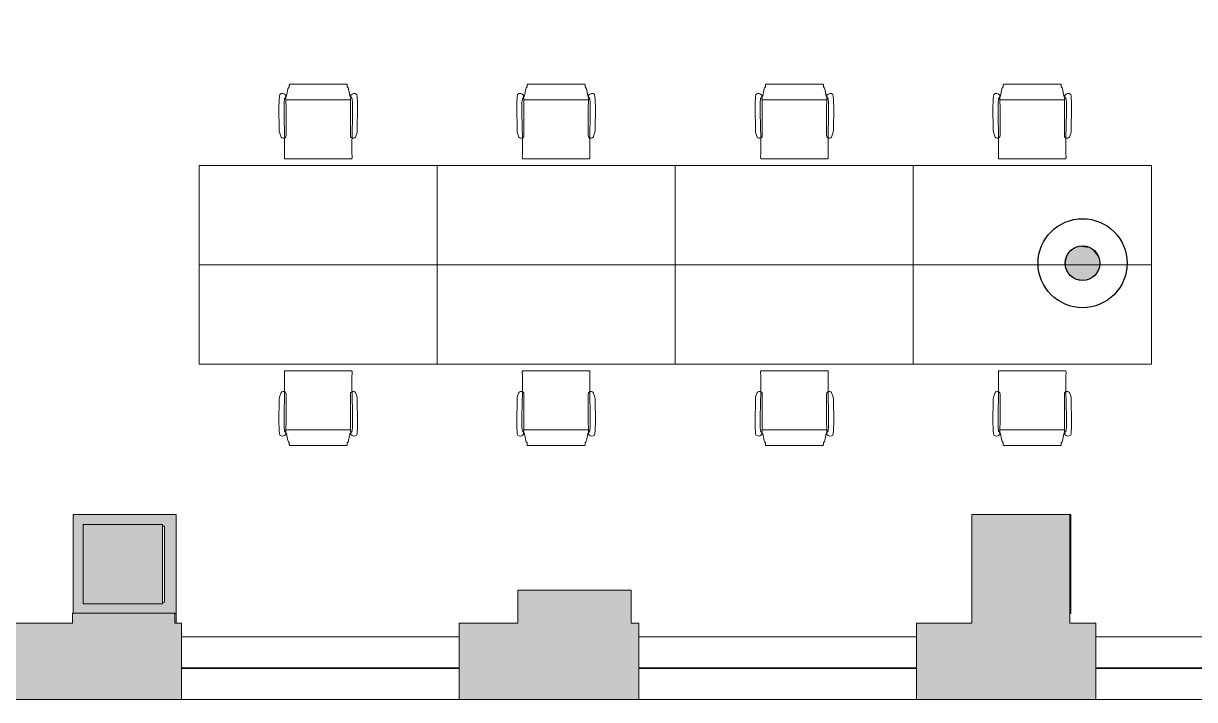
# Model space of a CAD drawing. Header units: inches. Extents: x 0 to 2535, y 0 to 2055.
# Drawn here: x 464.4 to 818.6, y 0 to 204.5 of the extents above; entities that cross this region are included whole.
import ezdxf

# ---------------------------------------------------------------- set-up
doc = ezdxf.new("R2010")
doc.units = ezdxf.units.IN
doc.header["$MEASUREMENT"] = 0
for name, color, linetype, lineweight in [('A-ANNO-NOTE', 131, 'Continuous', 9), ('A-DETL', 90, 'Continuous', 9), ('A-DETL-GENF', 92, 'Continuous', 9), ('A-WALL-PATT', 111, 'Continuous', 13), ('CORE', 7, 'Continuous', 9), ('I-FURN', 30, 'Continuous', 9), ('I-FURN-PNLS', 30, 'Continuous', 9), ('I-WALL', 2, 'Continuous', 13), ('S-COLS', 52, 'Continuous', 13), ('Victor Bldg - 5th Floor_LINK_dwg', 8, 'Continuous', 9), ('WINDOWS', 7, 'Continuous', 9), ('WINDOWS SILL', 7, 'Continuous', 9)]:
    doc.layers.add(name, color=color, linetype=linetype, lineweight=lineweight)

# ---------------------------------------------------------------- blocks, each defined once
blk = doc.blocks.new('Victor Bldg - 5th Floor_LINK_dwg-6972324-Level 05 POWER _ SIGNAL')
at = {"layer": 'CORE'}
blk.add_line((510.63, 23.12), (510.63, 26), dxfattribs=at)
at = {"layer": 'CORE', "flags": 128}
blk.add_lwpolyline([(780.88, 56), (781.25, 56), (781.25, 26), (780.88, 26)], dxfattribs=at)
at = {"layer": 'WINDOWS'}
for p, q in [((512.25, 9.62), (596.25, 9.62)), ((512.25, 9.38), (596.25, 9.38)), ((650.5, 9.62), (734.5, 9.62)), ((650.5, 9.38), (734.5, 9.38)), ((788.75, 9.62), (872.75, 9.62)), ((788.75, 9.38), (872.75, 9.38))]:
    blk.add_line(p, q, dxfattribs=at)
at = {"layer": 'WINDOWS SILL'}
for p, q in [((512.25, 19), (596.25, 19)), ((650.5, 19), (734.5, 19)), ((788.75, 19), (872.75, 19)), ((512.25, 0), (596.25, 0)), ((650.5, 0), (734.5, 0)), ((788.75, 0), (872.75, 0))]:
    blk.add_line(p, q, dxfattribs=at)
blk = doc.blocks.new('Concrete-Rectangular-Column - 24_ X 24_-6973359-Level 05 POWER _ SIGNAL')
at = {"layer": 'S-COLS', "lineweight": 9}
blk.add_hatch(color=7, dxfattribs=at).paths.add_polyline_path([(12, -12), (12, 12), (-12, 12), (-12, -12)], flags=0)
at = {"layer": 'S-COLS', "color": 8, "lineweight": 20}
for p, q in [((12, 12), (-12, 12)), ((-12, 12), (-12, -12)), ((12, -12), (12, 12)), ((-12, -12), (12, -12))]:
    blk.add_line(p, q, dxfattribs=at)
blk = doc.blocks.new('F - BENCHING _RECTANGULAR-1 CHAIRS_ - F - BENCHING _RECTANGULAR-1 CHAIRS_-7622207-Level 05 POWER _ SIGNAL')
at = {"layer": 'I-FURN'}
for p, q in [((8.75, 39.66), (-8.68, 39.66)), ((-11.7, 35.95), (-11.77, 35.18)), ((-11.59, 36.56), (-11.7, 35.95)), ((-9.77, 35.78), (-10.18, 35.18)), ((-9.79, 36.11), (-9.81, 36.34)), ((-9.73, 34.95), (-9.79, 36.11)), ((-9.54, 36.11), (-9.77, 35.78)), ((-9.14, 38.18), (-9.54, 36.11)), ((-8.99, 38.56), (-9.14, 38.18)), ((-8.74, 38.82), (-8.99, 38.56)), ((9.06, 38.56), (8.8, 38.82)), ((9.13, 38.42), (9.06, 38.56)), ((9.21, 38.18), (9.13, 38.42)), ((9.61, 36.11), (9.21, 38.18)), ((9.84, 35.78), (9.61, 36.11)), ((9.86, 36.11), (9.79, 34.95)), ((10.24, 35.18), (9.84, 35.78)), ((9.88, 36.34), (9.86, 36.11)), ((11.77, 35.95), (11.66, 36.56)), ((11.84, 35.18), (11.77, 35.95)), ((-11.8, 34.53), (-11.85, 32.67)), ((-11.85, 32.67), (-11.75, 25.67)), ((-11.77, 35.18), (-11.8, 34.53)), ((-10.18, 35.18), (-10.28, 34.02)), ((-10.28, 34.02), (-10.28, 31.02)), ((-9.68, 32.27), (-9.73, 34.95)), ((-9.73, 34.95), (9.79, 34.95)), ((-9.68, 24.18), (-9.68, 32.27)), ((9.79, 34.95), (9.75, 32.27)), ((9.75, 32.27), (9.75, 24.18)), ((10.35, 34.02), (10.24, 35.18)), ((10.35, 31.02), (10.35, 34.02)), ((11.82, 25.67), (11.92, 32.67)), ((11.87, 34.53), (11.84, 35.18)), ((11.92, 32.67), (11.87, 34.53)), ((-10.28, 31.02), (-10.17, 23.35)), ((10.24, 23.35), (10.35, 31.02)), ((-11.75, 25.67), (-11.69, 25.08)), ((-11.69, 25.08), (-11.2, 23.58)), ((11.27, 23.58), (11.76, 25.08)), ((11.76, 25.08), (11.82, 25.67)), ((-9.74, 23.68), (-9.68, 24.18)), ((9.75, 24.18), (9.81, 23.68)), ((-10.14, 17.03), (10.2, 17.03))]:
    blk.add_line(p, q, dxfattribs=at)
for centre, radius, start, end in [((-10.82, 35.49), 1.32, 40.065, 125.935), ((10.89, 35.49), 1.32, 54.065, 139.935), ((-10.48, 24.43), 1.12, 229.743, 286.0891), ((-10.4, 24.1), 0.781, 286.8466, 327.6782), ((10.47, 24.1), 0.781, 212.3218, 253.1534), ((10.55, 24.43), 1.12, 253.9109, 310.257)]:
    blk.add_arc(centre, radius, start, end, dxfattribs=at)
for points, knots in [([(-8.68, 39.66), (-8.68, 39.66), (-8.69, 39.64), (-8.7, 39.59), (-8.71, 39.53), (-8.71, 39.44), (-8.72, 39.34), (-8.73, 39.19), (-8.73, 39.01), (-8.74, 38.87), (-8.74, 38.82)], [0, 0, 0, 0, 0.111111, 0.222222, 0.333333, 0.444444, 0.555556, 0.666667, 0.888889, 1, 1, 1, 1]), ([(8.8, 38.82), (8.8, 39.01), (8.79, 39.28), (8.78, 39.5), (8.77, 39.59), (8.76, 39.64), (8.75, 39.66), (8.75, 39.66)], [0, 0, 0, 0, 0.444444, 0.666667, 0.777778, 0.888889, 1, 1, 1, 1]), ([(-10.18, 17.97), (-10.18, 17.89), (-10.18, 17.73), (-10.18, 17.4), (-10.16, 17.1), (-10.14, 17.03), (-10.14, 17.03)], [0, 0, 0, 0, 0.181818, 0.363636, 0.727273, 1, 1, 1, 1]), ([(10.2, 17.03), (10.21, 17.03), (10.21, 17.03), (10.22, 17.06), (10.23, 17.12), (10.23, 17.19), (10.24, 17.27), (10.25, 17.41), (10.25, 17.64), (10.25, 17.85), (10.25, 17.97)], [0, 0, 0, 0, 0.090909, 0.181818, 0.272727, 0.363636, 0.454545, 0.545455, 0.727273, 1, 1, 1, 1])]:
    blk.add_open_spline(points, degree=3, knots=knots, dxfattribs=at)
for points in [[(-10.17, 23.35), (-10.16, 22.62), (-10.15, 21.16), (-10.14, 19.68), (-10.13, 18.94)], [(10.2, 18.94), (10.2, 19.68), (10.21, 21.16), (10.23, 22.62), (10.24, 23.35)], [(-10.13, 18.94), (-10.14, 18.78), (-10.16, 18.46), (-10.17, 18.13), (-10.18, 17.97)], [(10.25, 17.97), (10.24, 18.13), (10.23, 18.46), (10.21, 18.78), (10.2, 18.94)]]:
    blk.add_open_spline(points, degree=3, dxfattribs=at)
at = {"layer": 'I-FURN-PNLS'}
for p, q in [((36, 15), (-36, 15)), ((-36, 15), (-36, -15)), ((36, -15), (36, 15)), ((-36, -15), (36, -15))]:
    blk.add_line(p, q, dxfattribs=at)
blk = doc.blocks.new('F - BENCHING _RECTANGULAR-1 CHAIRS_ - F - BENCHING _RECTANGULAR-1 CHAIRS_-7622208-Level 05 POWER _ SIGNAL')
at = {"layer": 'I-FURN'}
for p, q in [((-10.14, -17.03), (10.2, -17.03)), ((-11.69, -25.08), (-11.2, -23.58)), ((-10.28, -31.02), (-10.17, -23.35)), ((-9.74, -23.68), (-9.68, -24.18)), ((-9.68, -24.18), (-9.68, -32.27)), ((9.75, -24.18), (9.81, -23.68)), ((9.75, -32.27), (9.75, -24.18)), ((10.24, -23.35), (10.35, -31.02)), ((11.27, -23.58), (11.76, -25.08)), ((-11.85, -32.67), (-11.75, -25.67)), ((-11.75, -25.67), (-11.69, -25.08)), ((11.76, -25.08), (11.82, -25.67)), ((11.82, -25.67), (11.92, -32.67)), ((-10.28, -34.02), (-10.28, -31.02)), ((10.35, -31.02), (10.35, -34.02)), ((-11.8, -34.53), (-11.85, -32.67)), ((-11.77, -35.18), (-11.8, -34.53)), ((-11.7, -35.95), (-11.77, -35.18)), ((-10.18, -35.18), (-10.28, -34.02)), ((-9.77, -35.78), (-10.18, -35.18)), ((-9.73, -34.95), (-9.79, -36.11)), ((-9.68, -32.27), (-9.73, -34.95)), ((-9.73, -34.95), (9.79, -34.95)), ((9.79, -34.95), (9.75, -32.27)), ((9.86, -36.11), (9.79, -34.95)), ((10.24, -35.18), (9.84, -35.78)), ((10.35, -34.02), (10.24, -35.18)), ((11.84, -35.18), (11.77, -35.95)), ((11.87, -34.53), (11.84, -35.18)), ((11.92, -32.67), (11.87, -34.53)), ((-11.59, -36.56), (-11.7, -35.95)), ((-9.79, -36.11), (-9.81, -36.34)), ((-9.54, -36.11), (-9.77, -35.78)), ((-9.14, -38.18), (-9.54, -36.11)), ((-8.99, -38.56), (-9.14, -38.18)), ((-8.74, -38.82), (-8.99, -38.56)), ((9.06, -38.56), (8.8, -38.82)), ((9.13, -38.42), (9.06, -38.56)), ((9.21, -38.18), (9.13, -38.42)), ((9.61, -36.11), (9.21, -38.18)), ((9.84, -35.78), (9.61, -36.11)), ((9.88, -36.34), (9.86, -36.11)), ((11.77, -35.95), (11.66, -36.56)), ((8.75, -39.66), (-8.68, -39.66))]:
    blk.add_line(p, q, dxfattribs=at)
for centre, radius, start, end in [((-10.48, -24.43), 1.12, 73.9109, 130.257), ((-10.4, -24.1), 0.781, 32.3218, 73.1534), ((10.47, -24.1), 0.781, 106.8466, 147.6782), ((10.55, -24.43), 1.12, 49.743, 106.0891), ((-10.82, -35.49), 1.32, 234.065, 319.935), ((10.89, -35.49), 1.32, 220.065, 305.935)]:
    blk.add_arc(centre, radius, start, end, dxfattribs=at)
for points, knots in [([(-10.18, -17.97), (-10.18, -17.85), (-10.18, -17.64), (-10.18, -17.41), (-10.17, -17.27), (-10.17, -17.19), (-10.16, -17.12), (-10.15, -17.06), (-10.14, -17.03), (-10.14, -17.03), (-10.14, -17.03)], [-1, -1, -1, -1, -0.727273, -0.545455, -0.454545, -0.363636, -0.272727, -0.181818, -0.090909, 0, 0, 0, 0]), ([(10.2, -17.03), (10.21, -17.03), (10.23, -17.1), (10.25, -17.4), (10.25, -17.73), (10.25, -17.89), (10.25, -17.97)], [-1, -1, -1, -1, -0.727273, -0.363636, -0.181818, 0, 0, 0, 0]), ([(-8.68, -39.66), (-8.68, -39.66), (-8.69, -39.64), (-8.7, -39.59), (-8.71, -39.5), (-8.73, -39.28), (-8.73, -39.01), (-8.74, -38.82)], [-1, -1, -1, -1, -0.888889, -0.777778, -0.666667, -0.444444, 0, 0, 0, 0]), ([(8.8, -38.82), (8.8, -38.87), (8.8, -39.01), (8.8, -39.19), (8.79, -39.34), (8.78, -39.44), (8.78, -39.53), (8.77, -39.59), (8.76, -39.64), (8.75, -39.66), (8.75, -39.66)], [-1, -1, -1, -1, -0.888889, -0.666667, -0.555556, -0.444444, -0.333333, -0.222222, -0.111111, 0, 0, 0, 0])]:
    blk.add_open_spline(points, degree=3, knots=knots, dxfattribs=at)
for points in [[(-10.13, -18.94), (-10.14, -18.78), (-10.16, -18.46), (-10.17, -18.13), (-10.18, -17.97)], [(-10.17, -23.35), (-10.16, -22.62), (-10.15, -21.16), (-10.14, -19.68), (-10.13, -18.94)], [(10.25, -17.97), (10.24, -18.13), (10.23, -18.46), (10.21, -18.78), (10.2, -18.94)], [(10.2, -18.94), (10.2, -19.68), (10.21, -21.16), (10.23, -22.62), (10.24, -23.35)]]:
    blk.add_open_spline(points, degree=3, dxfattribs=at)
at = {"layer": 'I-FURN-PNLS'}
for p, q in [((-36, 15), (36, 15)), ((-36, -15), (-36, 15)), ((36, 15), (36, -15)), ((36, -15), (-36, -15))]:
    blk.add_line(p, q, dxfattribs=at)

msp = doc.modelspace()

# ---------------------------------------------------------------- hatches: boundary and pattern name
at = {"layer": 'A-ANNO-NOTE'}
for points in [[(780.17, 134.53), (787.31, 136.58), (781.52, 136.12)], [(789.83, 133.37), (787.31, 136.58), (780.17, 134.53)], [(780.17, 134.53), (781.52, 136.12), (780.47, 135.01)], [(780.47, 135.01), (781.52, 136.12), (780.81, 135.45)], [(781.52, 136.12), (783.38, 137.06), (781.98, 136.44)], [(781.52, 136.12), (787.31, 136.58), (783.38, 137.06)], [(783.38, 137.06), (785.32, 137.21), (784.76, 137.24)], [(787.31, 136.58), (785.32, 137.21), (783.38, 137.06)], [(786.41, 136.98), (786.01, 137.09), (785.32, 137.21)], [(787.31, 136.58), (786.41, 136.98), (785.32, 137.21)], [(788.43, 135.75), (787.66, 136.37), (787.31, 136.58)], [(789.83, 133.37), (789.21, 134.78), (787.31, 136.58)], [(788.8, 135.34), (788.43, 135.75), (787.31, 136.58)], [(789.21, 134.78), (788.8, 135.34), (787.31, 136.58)], [(789.83, 133.37), (789.65, 133.9), (789.21, 134.78)], [(789.65, 133.9), (789.48, 134.29), (789.21, 134.78)], [(779.54, 131.43), (790.01, 131.85), (780.17, 134.53)], [(779.54, 132.55), (780.17, 134.53), (779.7, 133.37)], [(779.54, 131.43), (780.17, 134.53), (779.54, 132.55)], [(780.31, 129.21), (790.01, 131.85), (779.54, 131.43)], [(780.31, 129.21), (779.54, 131.43), (779.87, 130.08)], [(790.01, 131.85), (789.83, 133.37), (780.17, 134.53)], [(780.31, 129.21), (789.36, 129.45), (790.01, 131.85)], [(789.36, 129.45), (789.83, 130.61), (790.01, 131.85)], [(789.98, 132.55), (789.95, 132.83), (789.83, 133.37)], [(790.01, 131.85), (789.98, 132.55), (789.83, 133.37)], [(789.83, 130.61), (789.98, 131.43), (790.01, 131.85)], [(788.11, 127.95), (789.36, 129.45), (780.31, 129.21)], [(782.72, 127.15), (780.31, 129.21), (780.72, 128.64)], [(782.72, 127.15), (788.11, 127.95), (780.31, 129.21)], [(782.72, 127.15), (780.72, 128.64), (781.1, 128.23)], [(782.72, 127.15), (781.1, 128.23), (781.86, 127.62)], [(786.14, 126.93), (788.11, 127.95), (782.72, 127.15)], [(786.14, 126.93), (787.55, 127.54), (788.11, 127.95)], [(786.14, 126.93), (786.8, 127.15), (787.55, 127.54)], [(788.11, 127.95), (788.52, 128.33), (789.36, 129.45)], [(788.52, 128.33), (789.06, 128.97), (789.36, 129.45)], [(788.52, 128.33), (788.71, 128.53), (789.06, 128.97)], [(789.36, 129.45), (789.65, 130.08), (789.83, 130.61)], [(784.07, 126.79), (786.14, 126.93), (782.72, 127.15)], [(784.34, 126.76), (786.14, 126.93), (784.07, 126.79)], [(784.9, 126.74), (786.14, 126.93), (784.34, 126.76)], [(784.9, 126.74), (785.46, 126.79), (786.14, 126.93)]]:
    msp.add_hatch(color=256, dxfattribs=at).paths.add_polyline_path(points, flags=0)
at = {"layer": 'A-DETL-GENF'}
h = msp.add_hatch(color=7, dxfattribs=at)
h.paths.add_polyline_path([(614, 0), (650.5, 0), (650.5, 23.12), (648.25, 23.12), (648.25, 33.12), (614, 33.12), (614, 23.12), (596.25, 23.12), (596.25, 0)], flags=0)
h.paths.add_polyline_path([(512.25, 0), (512.25, 23.12), (510.25, 23.12), (510.25, 26.12), (479.25, 26.12), (479.25, 23.12), (411, 23.12), (411, 4), (418, 4), (418, 0), (510.62, 0)], flags=0)
h.paths.add_polyline_path([(734.5, 0), (788.75, 0), (788.75, 23.12), (780.87, 23.12), (780.87, 56), (751.25, 56), (751.25, 23.12), (734.5, 23.12)], flags=0)
h.paths.add_polyline_path([(200, 0), (200, 4), (211.13, 4), (211.13, 23.12), (135, 23.12), (135, 4), (142, 4), (142, 0)], flags=0)
h.paths.add_polyline_path([(338, 0), (338, 4), (349.13, 4), (349.13, 23.12), (273, 23.12), (273, 4), (280, 4), (280, 0)], flags=0)
h.paths.add_polyline_path([(62, 0), (62, 4), (69, 4), (69, 23.12), (22.13, 23.12), (22.13, 74.5), (4, 74.5), (4, 66), (0, 66), (0, 0), (22.13, 0)], flags=0)
h.paths.add_polyline_path([(1049, 0), (1049, 14.5), (1079, 14.5), (1079, 11.5), (1143, 11.5), (1143, 27.5), (1093, 27.5), (1093, 32.59), (1032.06, 32.59), (1032.06, 41.59), (1011.06, 41.59), (1011.06, 0)], flags=0)
h.paths.add_polyline_path([(927.06, 0), (927.06, 22.84), (913.5, 22.84), (913.5, 33.12), (884.25, 33.12), (884.25, 23.12), (874.75, 23.12), (874.75, 19), (872.75, 19), (872.75, 0), (913.5, 0)], flags=0)
h.paths.add_polyline_path([(2203, 3.5), (2215, 3.5), (2215, 19.5), (2155, 19.5), (2155, 3.5), (2179, 3.5)], flags=0)
h.paths.add_polyline_path([(2475, 3.5), (2535, 3.5), (2535, 63.5), (2519, 63.5), (2519, 19.5), (2475, 19.5), (2475, 17.5)], flags=0)
h.paths.add_polyline_path([(2043, 3.5), (2103, 3.5), (2103, 19.5), (2063, 19.5), (2063, 27.5), (1979, 27.5), (1979, 11.5), (2043, 11.5)], flags=0)
h.paths.add_polyline_path([(2363, 3.5), (2423, 3.5), (2423, 19.5), (2363, 19.5), (2363, 17.5)], flags=0)
h.paths.add_polyline_path([(2261.33, 7.5), (2267.33, 7.5), (2267.33, 19.5), (2261.33, 19.5), (2261.33, 17.5)], flags=0)
h.paths.add_polyline_path([(2316.67, 7.5), (2316.67, 19.5), (2310.67, 19.5), (2310.67, 7.5)], flags=0)
h.paths.add_polyline_path([(1439, 11.5), (1503, 11.5), (1503, 27.5), (1439, 27.5)], flags=0)
h.paths.add_polyline_path([(1259, 11.5), (1323.07, 11.5), (1323.07, 27.5), (1259, 27.5)], flags=0)
h.paths.add_polyline_path([(1863, 11.5), (1863, 27.5), (1799, 27.5), (1799, 11.5), (1843, 11.5)], flags=0)
h.paths.add_polyline_path([(1619, 11.5), (1683, 11.5), (1683, 27.5), (1619, 27.5), (1619, 15.5)], flags=0)
h.paths.add_polyline_path([(1384, 15.5), (1384, 27.5), (1378, 27.5), (1378, 15.5)], flags=0)
h.paths.add_polyline_path([(1918, 15.5), (1924, 15.5), (1924, 27.5), (1918, 27.5)], flags=0)
h.paths.add_polyline_path([(1201.5, 15.5), (1204, 15.5), (1204, 27.5), (1198, 27.5), (1198, 15.5), (1201.45, 15.5)], flags=0)
h.paths.add_polyline_path([(1738, 15.5), (1744, 15.5), (1744, 27.5), (1738, 27.5)], flags=0)
h.paths.add_polyline_path([(1564, 15.5), (1564, 27.5), (1558, 27.5), (1558, 15.5)], flags=0)
h.paths.add_polyline_path([(2519, 115.5), (2535, 115.5), (2535, 175.5), (2519, 175.5)], flags=0)
h.paths.add_polyline_path([(4, 123.5), (22.13, 123.5), (22.13, 170.37), (34.12, 170.37), (34.12, 224.5), (12, 224.5), (12, 212.5), (0, 212.5), (0, 132), (4, 132)], flags=0)
h.paths.add_polyline_path([(2519, 221.83), (2531, 221.83), (2531, 227.83), (2519, 227.83)], flags=0)
h.paths.add_polyline_path([(2519, 271.17), (2531, 271.17), (2531, 277.17), (2519, 277.17)], flags=0)
h.paths.add_polyline_path([(12, 310.5), (34.12, 310.5), (34.12, 392.5), (12, 392.5), (12, 380.5), (3.5, 380.5), (3.5, 322.5), (12, 322.5)], flags=0)
h.paths.add_polyline_path([(2521, 323.5), (2535, 323.5), (2535, 383.5), (2519, 383.5), (2519, 323.5)], flags=0)
h.paths.add_polyline_path([(2521, 435.5), (2535, 435.5), (2535, 495.5), (2527, 495.5), (2527, 551.5), (2511, 551.5), (2511, 479.5), (2519, 479.5), (2519, 435.5)], flags=0)
h.paths.add_polyline_path([(12, 478.5), (34.12, 478.5), (34.12, 560.5), (12, 560.5), (12, 548.5), (3.5, 548.5), (3.5, 490.5), (12, 490.5)], flags=0)
h.paths.add_polyline_path([(2527, 603.5), (2527, 667.5), (2511, 667.5), (2511, 603.5), (2521, 603.5)], flags=0)
h.paths.add_polyline_path([(34.12, 646.5), (34.12, 728.5), (12, 728.5), (12, 716.5), (3.5, 716.5), (3.5, 658.5), (12, 658.5), (12, 646.5)], flags=0)
h.paths.add_polyline_path([(2511, 722.5), (2523, 722.5), (2523, 728.5), (2511, 728.5)], flags=0)
h.paths.add_polyline_path([(2527, 783.5), (2527, 847.5), (2511, 847.5), (2511, 783.5), (2523, 783.5)], flags=0)
h.paths.add_polyline_path([(12, 814.5), (34.12, 814.5), (34.12, 896.5), (12, 896.5), (12, 884.5), (3.5, 884.5), (3.5, 826.5), (12, 826.5)], flags=0)
h.paths.add_polyline_path([(2521, 902.5), (2523, 902.5), (2523, 908.5), (2511, 908.5), (2511, 902.5)], flags=0)
h.paths.add_polyline_path([(2521, 963.5), (2527, 963.5), (2527, 1027.5), (2511, 1027.5), (2511, 963.5)], flags=0)
h.paths.add_polyline_path([(12, 982.5), (34.12, 982.5), (34.12, 1064.5), (12, 1064.5), (12, 1052.5), (3.5, 1052.5), (3.5, 994.5), (12, 994.5), (12, 986.91)], flags=0)
h.paths.add_polyline_path([(2523, 1082.5), (2523, 1088.5), (2511, 1088.5), (2511, 1082.5), (2521, 1082.5)], flags=0)
h.paths.add_polyline_path([(2521, 1143.5), (2527, 1143.5), (2527, 1207.5), (2511, 1207.5), (2511, 1143.5)], flags=0)
h.paths.add_polyline_path([(34.12, 1150.5), (34.12, 1195.63), (30, 1195.63), (30, 1206), (24.38, 1206), (24.38, 1249.75), (5.5, 1249.75), (5.5, 1242), (0, 1242), (0, 1162.5), (12, 1162.5), (12, 1150.5)], flags=0)
h.paths.add_polyline_path([(2521, 1262.5), (2523, 1262.5), (2523, 1268.5), (2511, 1268.5), (2511, 1262.5)], flags=0)
h.paths.add_polyline_path([(12, 1301.25), (24.38, 1301.25), (24.38, 1355.38), (34.12, 1355.38), (34.12, 1400.5), (0, 1400.5), (0, 1309), (5.5, 1309), (5.5, 1301.25)], flags=0)
h.paths.add_polyline_path([(2527, 1323.5), (2527, 1387.5), (2511, 1387.5), (2511, 1323.5), (2523, 1323.5)], flags=0)
h.paths.add_polyline_path([(2523, 1442.5), (2523, 1448.5), (2511, 1448.5), (2511, 1442.5), (2521, 1442.5)], flags=0)
h.paths.add_polyline_path([(34.12, 1486.5), (34.12, 1568.5), (12, 1568.5), (12, 1555), (3.5, 1555), (3.5, 1500), (12, 1500), (12, 1486.5), (24.38, 1486.5)], flags=0)
h.paths.add_polyline_path([(2511, 1503.5), (2527, 1503.5), (2527, 1567.5), (2511, 1567.5)], flags=0)
h.paths.add_polyline_path([(2523, 1622.5), (2523, 1628.5), (2511, 1628.5), (2511, 1622.5), (2521, 1622.5)], flags=0)
h.paths.add_polyline_path([(12, 1654.5), (34.12, 1654.5), (34.12, 1736.5), (12, 1736.5), (12, 1723), (3.5, 1723), (3.5, 1668), (12, 1668)], flags=0)
h.paths.add_polyline_path([(2527, 1683.5), (2527, 1747.5), (2511, 1747.5), (2511, 1683.5), (2521, 1683.5)], flags=0)
h.paths.add_polyline_path([(2523, 1802.5), (2523, 1808.5), (2511, 1808.5), (2511, 1802.5), (2521, 1802.5)], flags=0)
h.paths.add_polyline_path([(34.12, 1822.5), (34.12, 1872.5), (24.38, 1872.5), (24.38, 1923.25), (5.5, 1923.25), (5.5, 1915.5), (0, 1915.5), (0, 1836), (12, 1836), (12, 1822.5), (24.38, 1822.5)], flags=0)
h.paths.add_polyline_path([(2523, 1863.5), (2527, 1863.5), (2527, 1927.5), (2511, 1927.5), (2511, 1863.5), (2521, 1863.5)], flags=0)
h.paths.add_polyline_path([(5.5, 1974.75), (24.38, 1974.75), (24.38, 2031.38), (37.25, 2031.38), (37.25, 2049.5), (29.5, 2049.5), (29.5, 2055), (0, 2055), (0, 1982.5), (5.5, 1982.5)], flags=0)
h.paths.add_polyline_path([(2511, 1979.5), (2527, 1979.5), (2527, 2043.5), (2523, 2043.5), (2523, 2051.5), (2459, 2051.5), (2459, 2035.75), (2511, 2035.75), (2511, 2021.5)], flags=0)
h.paths.add_polyline_path([(88.75, 2031.38), (135.25, 2031.38), (135.25, 2052.5), (126.25, 2052.5), (126.25, 2055), (96.5, 2055), (96.5, 2049.5), (88.75, 2049.5)], flags=0)
h.paths.add_polyline_path([(272.67, 2031.38), (318.25, 2031.38), (318.25, 2052.5), (269.25, 2052.5), (269.25, 2031.38)], flags=0)
h.paths.add_polyline_path([(407.75, 2031.38), (407.75, 2052.5), (360.75, 2052.5), (360.75, 2031.38)], flags=0)
h.paths.add_polyline_path([(447.75, 2031.38), (493.14, 2031.38), (493.14, 2035.5), (543, 2035.5), (543, 2051.5), (480, 2051.5), (480, 2052.5), (447.75, 2052.5)], flags=0)
h.paths.add_polyline_path([(177.75, 2031.38), (226.75, 2031.38), (226.75, 2052.5), (177.75, 2052.5), (177.75, 2049.5)], flags=0)
h.paths.add_polyline_path([(839, 2035.5), (903, 2035.5), (903, 2051.5), (839, 2051.5)], flags=0)
h.paths.add_polyline_path([(1083, 2035.5), (1083, 2051.5), (1019, 2051.5), (1019, 2035.5), (1069, 2035.5)], flags=0)
h.paths.add_polyline_path([(958, 2035.5), (964, 2035.5), (964, 2047.5), (958, 2047.5)], flags=0)
h.paths.add_polyline_path([(1263, 2035.5), (1263, 2051.5), (1199, 2051.5), (1199, 2035.5)], flags=0)
h.paths.add_polyline_path([(723, 2035.5), (723, 2051.5), (659, 2051.5), (659, 2035.5), (703, 2035.5)], flags=0)
h.paths.add_polyline_path([(1138, 2035.5), (1144, 2035.5), (1144, 2047.5), (1138, 2047.5)], flags=0)
h.paths.add_polyline_path([(1318, 2035.5), (1324, 2035.5), (1324, 2047.5), (1318, 2047.5)], flags=0)
h.paths.add_polyline_path([(784, 2035.5), (784, 2047.5), (778, 2047.5), (778, 2035.5)], flags=0)
h.paths.add_polyline_path([(604.25, 2035.5), (604.25, 2047.5), (598, 2047.5), (598, 2035.5), (600.75, 2035.5)], flags=0)
h.paths.add_polyline_path([(2224, 2035.75), (2224, 2047.5), (2218, 2047.5), (2218, 2035.75)], flags=0)
h.paths.add_polyline_path([(2404, 2035.75), (2404, 2047.5), (2398, 2047.5), (2398, 2035.75)], flags=0)
h.paths.add_polyline_path([(2343, 2035.75), (2343, 2051.5), (2279, 2051.5), (2279, 2035.75)], flags=0)
h.paths.add_polyline_path([(2099, 2035.75), (2163, 2035.75), (2163, 2051.5), (2099, 2051.5)], flags=0)
h.paths.add_polyline_path([(1858, 2035.75), (1864, 2035.75), (1864, 2047.5), (1858, 2047.5)], flags=0)
h.paths.add_polyline_path([(1919, 2035.75), (1983, 2035.75), (1983, 2051.5), (1919, 2051.5)], flags=0)
h.paths.add_polyline_path([(2038, 2035.75), (2044, 2035.75), (2044, 2047.5), (2038, 2047.5)], flags=0)
h.paths.add_polyline_path([(1787, 2035.75), (1803, 2035.75), (1803, 2051.5), (1739, 2051.5), (1739, 2035.75), (1783, 2035.75)], flags=0)
h.paths.add_polyline_path([(1504, 2035.75), (1504, 2047.5), (1498, 2047.5), (1498, 2035.75)], flags=0)
h.paths.add_polyline_path([(1684, 2035.75), (1684, 2047.5), (1678, 2047.5), (1678, 2035.75)], flags=0)
h.paths.add_polyline_path([(1559, 2035.75), (1623, 2035.75), (1623, 2051.5), (1559, 2051.5)], flags=0)
h.paths.add_polyline_path([(1379.25, 2035.75), (1443, 2035.75), (1443, 2051.5), (1379.25, 2051.5)], flags=0)
at = {"layer": 'A-WALL-PATT', "lineweight": 9}
for points in [[(507.12, 52.5), (510.62, 52.5), (510.62, 56), (479.5, 56), (479.5, 52.5), (482.5, 52.5), (482.5, 53), (506.5, 53), (506.5, 52.5)], [(479.5, 29.5), (482.5, 29.5), (482.5, 52.5), (479.5, 52.5), (479.5, 36.31)], [(510.62, 29.5), (510.62, 52.5), (507.12, 52.5), (507.12, 29.5)], [(510.62, 26), (510.62, 29.5), (506.5, 29.5), (506.5, 29), (482.5, 29), (482.5, 29.5), (479.5, 29.5), (479.5, 26.12), (510.25, 26.12), (510.25, 26)]]:
    msp.add_hatch(color=7, dxfattribs=at).paths.add_polyline_path(points, flags=0)

# ---------------------------------------------------------------- linework, layer by layer
at = {"layer": 'A-ANNO-NOTE', "lineweight": 30}
for radius in [13.46, 5.25]:
    msp.add_circle((784.76, 131.99), radius, dxfattribs=at)
at = {"layer": 'A-ANNO-NOTE'}
for start, end in [(0, 180), (180, 360)]:
    msp.add_arc((784.76, 131.99), 5.25, start, end, dxfattribs=at)
at = {"layer": 'A-DETL'}
for p, q in [((780.87, 56), (751.25, 56)), ((751.25, 56), (751.25, 23.12)), ((780.87, 23.12), (780.87, 56)), ((648.25, 33.12), (614, 33.12)), ((614, 33.12), (614, 23.12)), ((648.25, 23.12), (648.25, 33.12)), ((510.25, 26.12), (479.25, 26.12)), ((479.25, 26.12), (479.25, 23.12)), ((510.25, 23.12), (510.25, 26.12)), ((479.25, 23.12), (411, 23.12)), ((512.25, 23.12), (510.25, 23.12)), ((512.25, 0), (512.25, 23.12)), ((614, 23.12), (596.25, 23.12)), ((596.25, 23.12), (596.25, 0)), ((650.5, 23.12), (648.25, 23.12)), ((650.5, 0), (650.5, 23.12)), ((734.5, 23.12), (734.5, 0)), ((751.25, 23.12), (734.5, 23.12)), ((788.75, 23.12), (780.87, 23.12)), ((788.75, 0), (788.75, 23.12)), ((418, 0), (512.25, 0)), ((596.25, 0), (650.5, 0)), ((734.5, 0), (788.75, 0))]:
    msp.add_line(p, q, dxfattribs=at)
at = {"layer": 'I-WALL', "color": 8, "lineweight": 20}
for p, q in [((510.62, 56), (479.5, 56)), ((479.5, 56), (479.5, 26.12)), ((510.62, 26), (510.62, 56)), ((506.5, 52.5), (507.12, 52.5)), ((507.12, 52.5), (507.12, 29.5)), ((507.12, 29.5), (506.5, 29.5)), ((510.25, 26), (510.62, 26))]:
    msp.add_line(p, q, dxfattribs=at)

# ---------------------------------------------------------------- block references
at = {"layer": 'I-FURN'}
for name, p in [('F - BENCHING _RECTANGULAR-1 CHAIRS_ - F - BENCHING _RECTANGULAR-1 CHAIRS_-7622207-Level 05 POWER _ SIGNAL', (553.56, 146.5)), ('F - BENCHING _RECTANGULAR-1 CHAIRS_ - F - BENCHING _RECTANGULAR-1 CHAIRS_-7622207-Level 05 POWER _ SIGNAL', (697.57, 146.5)), ('F - BENCHING _RECTANGULAR-1 CHAIRS_ - F - BENCHING _RECTANGULAR-1 CHAIRS_-7622208-Level 05 POWER _ SIGNAL', (553.56, 116.5)), ('F - BENCHING _RECTANGULAR-1 CHAIRS_ - F - BENCHING _RECTANGULAR-1 CHAIRS_-7622208-Level 05 POWER _ SIGNAL', (697.57, 116.5))]:
    msp.add_blockref(name, p, dxfattribs=at)
at = {"layer": 'I-FURN', "rotation": 180}
for name, p in [('F - BENCHING _RECTANGULAR-1 CHAIRS_ - F - BENCHING _RECTANGULAR-1 CHAIRS_-7622208-Level 05 POWER _ SIGNAL', (625.56, 146.5)), ('F - BENCHING _RECTANGULAR-1 CHAIRS_ - F - BENCHING _RECTANGULAR-1 CHAIRS_-7622208-Level 05 POWER _ SIGNAL', (769.57, 146.5)), ('F - BENCHING _RECTANGULAR-1 CHAIRS_ - F - BENCHING _RECTANGULAR-1 CHAIRS_-7622207-Level 05 POWER _ SIGNAL', (625.56, 116.5)), ('F - BENCHING _RECTANGULAR-1 CHAIRS_ - F - BENCHING _RECTANGULAR-1 CHAIRS_-7622207-Level 05 POWER _ SIGNAL', (769.57, 116.5))]:
    msp.add_blockref(name, p, dxfattribs=at)
at = {"layer": 'S-COLS', "lineweight": 9}
msp.add_blockref('Concrete-Rectangular-Column - 24_ X 24_-6973359-Level 05 POWER _ SIGNAL', (494.5, 41), dxfattribs=at)
at = {"layer": 'Victor Bldg - 5th Floor_LINK_dwg', "color": 7}
msp.add_blockref('Victor Bldg - 5th Floor_LINK_dwg-6972324-Level 05 POWER _ SIGNAL', (0, 0), dxfattribs=at)

doc.saveas('drawing.dxf')
